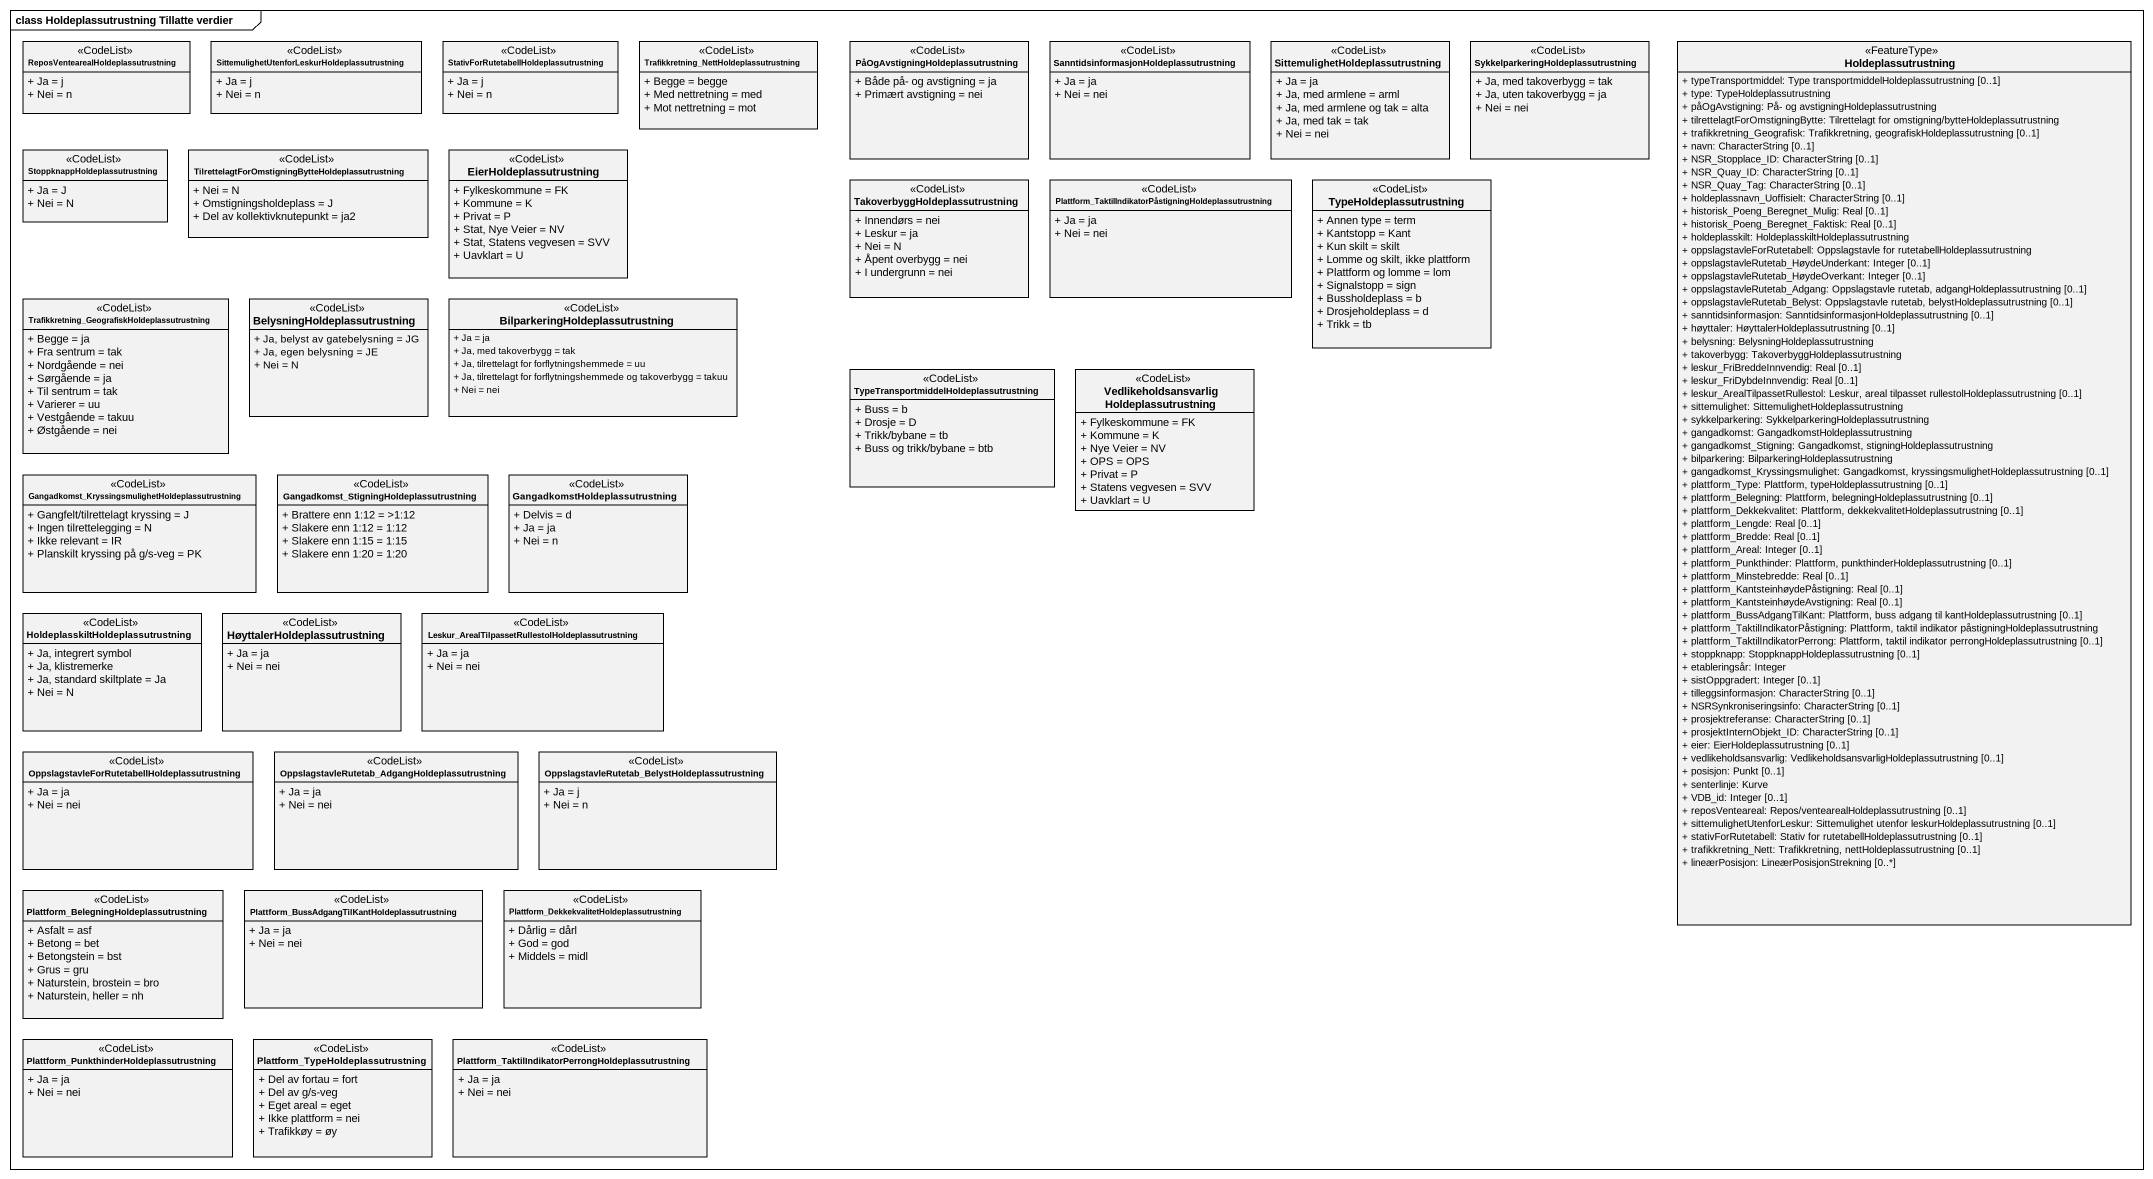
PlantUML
@startuml
mainframe class Holdeplassutrustning Tillatte verdier
hide circle
hide empty members
skinparam classAttributeIconSize 0
class "ReposVentearealHoldeplassutrustning" as ReposVentearealHoldeplassutr <<CodeList>> {
  + Ja = j
  + Nei = n
}
class "SittemulighetUtenforLeskurHoldeplassutrustning" as SittemulighetUtenforLeskurHo <<CodeList>> {
  + Ja = j
  + Nei = n
}
class "StativForRutetabellHoldeplassutrustning" as StativForRutetabellHoldeplas <<CodeList>> {
  + Ja = j
  + Nei = n
}
class "Trafikkretning_NettHoldeplassutrustning" as Trafikkretning <<CodeList>> {
  + Begge = begge
  + Med nettretning = med
  + Mot nettretning = mot
}
class "PåOgAvstigningHoldeplassutrustning" as PåOgAvstigningHoldeplassutru <<CodeList>> {
  + Både på- og avstigning = ja
  + Primært avstigning = nei
}
class "SanntidsinformasjonHoldeplassutrustning" as SanntidsinformasjonHoldeplas <<CodeList>> {
  + Ja = ja
  + Nei = nei
}
class "SittemulighetHoldeplassutrustning" as SittemulighetHoldeplassutrus <<CodeList>> {
  + Ja = ja
  + Ja, med armlene = arml
  + Ja, med armlene og tak = alta
  + Ja, med tak = tak
  + Nei = nei
}
class "SykkelparkeringHoldeplassutrustning" as SykkelparkeringHoldeplassutr <<CodeList>> {
  + Ja, med takoverbygg = tak
  + Ja, uten takoverbygg = ja
  + Nei = nei
}
class Holdeplassutrustning <<FeatureType>> {
  + typeTransportmiddel: Type transportmiddelHoldeplassutrustning [0..1]
  + type: TypeHoldeplassutrustning
  + påOgAvstigning: På- og avstigningHoldeplassutrustning
  + tilrettelagtForOmstigningBytte: Tilrettelagt for omstigning/bytteHoldeplassutrustning
  + trafikkretning_Geografisk: Trafikkretning, geografiskHoldeplassutrustning [0..1]
  + navn: CharacterString [0..1]
  + NSR_Stopplace_ID: CharacterString [0..1]
  + NSR_Quay_ID: CharacterString [0..1]
  + NSR_Quay_Tag: CharacterString [0..1]
  + holdeplassnavn_Uoffisielt: CharacterString [0..1]
  + historisk_Poeng_Beregnet_Mulig: Real [0..1]
  + historisk_Poeng_Beregnet_Faktisk: Real [0..1]
  + holdeplasskilt: HoldeplasskiltHoldeplassutrustning
  + oppslagstavleForRutetabell: Oppslagstavle for rutetabellHoldeplassutrustning
  + oppslagstavleRutetab_HøydeUnderkant: Integer [0..1]
  + oppslagstavleRutetab_HøydeOverkant: Integer [0..1]
  + oppslagstavleRutetab_Adgang: Oppslagstavle rutetab, adgangHoldeplassutrustning [0..1]
  + oppslagstavleRutetab_Belyst: Oppslagstavle rutetab, belystHoldeplassutrustning [0..1]
  + sanntidsinformasjon: SanntidsinformasjonHoldeplassutrustning [0..1]
  + høyttaler: HøyttalerHoldeplassutrustning [0..1]
  + belysning: BelysningHoldeplassutrustning
  + takoverbygg: TakoverbyggHoldeplassutrustning
  + leskur_FriBreddeInnvendig: Real [0..1]
  + leskur_FriDybdeInnvendig: Real [0..1]
  + leskur_ArealTilpassetRullestol: Leskur, areal tilpasset rullestolHoldeplassutrustning [0..1]
  + sittemulighet: SittemulighetHoldeplassutrustning
  + sykkelparkering: SykkelparkeringHoldeplassutrustning
  + gangadkomst: GangadkomstHoldeplassutrustning
  + gangadkomst_Stigning: Gangadkomst, stigningHoldeplassutrustning
  + bilparkering: BilparkeringHoldeplassutrustning
  + gangadkomst_Kryssingsmulighet: Gangadkomst, kryssingsmulighetHoldeplassutrustning [0..1]
  + plattform_Type: Plattform, typeHoldeplassutrustning [0..1]
  + plattform_Belegning: Plattform, belegningHoldeplassutrustning [0..1]
  + plattform_Dekkekvalitet: Plattform, dekkekvalitetHoldeplassutrustning [0..1]
  + plattform_Lengde: Real [0..1]
  + plattform_Bredde: Real [0..1]
  + plattform_Areal: Integer [0..1]
  + plattform_Punkthinder: Plattform, punkthinderHoldeplassutrustning [0..1]
  + plattform_Minstebredde: Real [0..1]
  + plattform_KantsteinhøydePåstigning: Real [0..1]
  + plattform_KantsteinhøydeAvstigning: Real [0..1]
  + plattform_BussAdgangTilKant: Plattform, buss adgang til kantHoldeplassutrustning [0..1]
  + plattform_TaktilIndikatorPåstigning: Plattform, taktil indikator påstigningHoldeplassutrustning
  + plattform_TaktilIndikatorPerrong: Plattform, taktil indikator perrongHoldeplassutrustning [0..1]
  + stoppknapp: StoppknappHoldeplassutrustning [0..1]
  + etableringsår: Integer
  + sistOppgradert: Integer [0..1]
  + tilleggsinformasjon: CharacterString [0..1]
  + NSRSynkroniseringsinfo: CharacterString [0..1]
  + prosjektreferanse: CharacterString [0..1]
  + prosjektInternObjekt_ID: CharacterString [0..1]
  + eier: EierHoldeplassutrustning [0..1]
  + vedlikeholdsansvarlig: VedlikeholdsansvarligHoldeplassutrustning [0..1]
  + posisjon: Punkt [0..1]
  + senterlinje: Kurve
  + VDB_id: Integer [0..1]
  + reposVenteareal: Repos/ventearealHoldeplassutrustning [0..1]
  + sittemulighetUtenforLeskur: Sittemulighet utenfor leskurHoldeplassutrustning [0..1]
  + stativForRutetabell: Stativ for rutetabellHoldeplassutrustning [0..1]
  + trafikkretning_Nett: Trafikkretning, nettHoldeplassutrustning [0..1]
  + lineærPosisjon: LineærPosisjonStrekning [0..*]
}
class "StoppknappHoldeplassutrustning" as StoppknappHoldeplassutrustni <<CodeList>> {
  + Ja = J
  + Nei = N
}
class "TilrettelagtForOmstigningBytteHoldeplassutrustning" as TilrettelagtForOmstigningByt <<CodeList>> {
  + Nei = N
  + Omstigningsholdeplass = J
  + Del av kollektivknutepunkt = ja2
}
class EierHoldeplassutrustning <<CodeList>> {
  + Fylkeskommune = FK
  + Kommune = K
  + Privat = P
  + Stat, Nye Veier = NV
  + Stat, Statens vegvesen = SVV
  + Uavklart = U
}
class "TakoverbyggHoldeplassutrustning" as TakoverbyggHoldeplassutrustn <<CodeList>> {
  + Innendørs = nei
  + Leskur = ja
  + Nei = N
  + Åpent overbygg = nei
  + I undergrunn = nei
}
class "Plattform_TaktilIndikatorPåstigningHoldeplassutrustning" as Plattform <<CodeList>> {
  + Ja = ja
  + Nei = nei
}
class TypeHoldeplassutrustning <<CodeList>> {
  + Annen type = term
  + Kantstopp = Kant
  + Kun skilt = skilt
  + Lomme og skilt, ikke plattform
  + Plattform og lomme = lom
  + Signalstopp = sign
  + Bussholdeplass = b
  + Drosjeholdeplass = d
  + Trikk = tb
}
class "Trafikkretning_GeografiskHoldeplassutrustning" as Trafikkretning_2 <<CodeList>> {
  + Begge = ja
  + Fra sentrum = tak
  + Nordgående = nei
  + Sørgående = ja
  + Til sentrum = tak
  + Varierer = uu
  + Vestgående = takuu
  + Østgående = nei
}
class "BelysningHoldeplassutrustning" as BelysningHoldeplassutrustnin <<CodeList>> {
  + Ja, belyst av gatebelysning = JG
  + Ja, egen belysning = JE
  + Nei = N
}
class "BilparkeringHoldeplassutrustning" as BilparkeringHoldeplassutrust <<CodeList>> {
  + Ja = ja
  + Ja, med takoverbygg = tak
  + Ja, tilrettelagt for forflytningshemmede = uu
  + Ja, tilrettelagt for forflytningshemmede og takoverbygg = takuu
  + Nei = nei
}
class "TypeTransportmiddelHoldeplassutrustning" as TypeTransportmiddelHoldeplas <<CodeList>> {
  + Buss = b
  + Drosje = D
  + Trikk/bybane = tb
  + Buss og trikk/bybane = btb
}
class "VedlikeholdsansvarligHoldeplassutrustning" as VedlikeholdsansvarligHoldepl <<CodeList>> {
  + Fylkeskommune = FK
  + Kommune = K
  + Nye Veier = NV
  + OPS = OPS
  + Privat = P
  + Statens vegvesen = SVV
  + Uavklart = U
}
class "Gangadkomst_KryssingsmulighetHoldeplassutrustning" as Gangadkomst <<CodeList>> {
  + Gangfelt/tilrettelagt kryssing = J
  + Ingen tilrettelegging = N
  + Ikke relevant = IR
  + Planskilt kryssing på g/s-veg = PK
}
class "Gangadkomst_StigningHoldeplassutrustning" as Gangadkomst_2 <<CodeList>> {
  + Brattere enn 1:12 = >1:12
  + Slakere enn 1:12 = 1:12
  + Slakere enn 1:15 = 1:15
  + Slakere enn 1:20 = 1:20
}
class "GangadkomstHoldeplassutrustning" as GangadkomstHoldeplassutrustn <<CodeList>> {
  + Delvis = d
  + Ja = ja
  + Nei = n
}
class "HoldeplasskiltHoldeplassutrustning" as HoldeplasskiltHoldeplassutru <<CodeList>> {
  + Ja, integrert symbol
  + Ja, klistremerke
  + Ja, standard skiltplate = Ja
  + Nei = N
}
class "HøyttalerHoldeplassutrustning" as HøyttalerHoldeplassutrustnin <<CodeList>> {
  + Ja = ja
  + Nei = nei
}
class "Leskur_ArealTilpassetRullestolHoldeplassutrustning" as Leskur_ArealTilpassetRullest <<CodeList>> {
  + Ja = ja
  + Nei = nei
}
class "OppslagstavleForRutetabellHoldeplassutrustning" as OppslagstavleForRutetabellHo <<CodeList>> {
  + Ja = ja
  + Nei = nei
}
class "OppslagstavleRutetab_AdgangHoldeplassutrustning" as OppslagstavleRutetab <<CodeList>> {
  + Ja = ja
  + Nei = nei
}
class "OppslagstavleRutetab_BelystHoldeplassutrustning" as OppslagstavleRutetab_2 <<CodeList>> {
  + Ja = j
  + Nei = n
}
class "Plattform_BelegningHoldeplassutrustning" as Plattform_2 <<CodeList>> {
  + Asfalt = asf
  + Betong = bet
  + Betongstein = bst
  + Grus = gru
  + Naturstein, brostein = bro
  + Naturstein, heller = nh
}
class "Plattform_BussAdgangTilKantHoldeplassutrustning" as Plattform_3 <<CodeList>> {
  + Ja = ja
  + Nei = nei
}
class "Plattform_DekkekvalitetHoldeplassutrustning" as Plattform_4 <<CodeList>> {
  + Dårlig = dårl
  + God = god
  + Middels = midl
}
class "Plattform_PunkthinderHoldeplassutrustning" as Plattform_5 <<CodeList>> {
  + Ja = ja
  + Nei = nei
}
class "Plattform_TypeHoldeplassutrustning" as Plattform_6 <<CodeList>> {
  + Del av fortau = fort
  + Del av g/s-veg
  + Eget areal = eget
  + Ikke plattform = nei
  + Trafikkøy = øy
}
class "Plattform_TaktilIndikatorPerrongHoldeplassutrustning" as Plattform_7 <<CodeList>> {
  + Ja = ja
  + Nei = nei
}
@enduml
